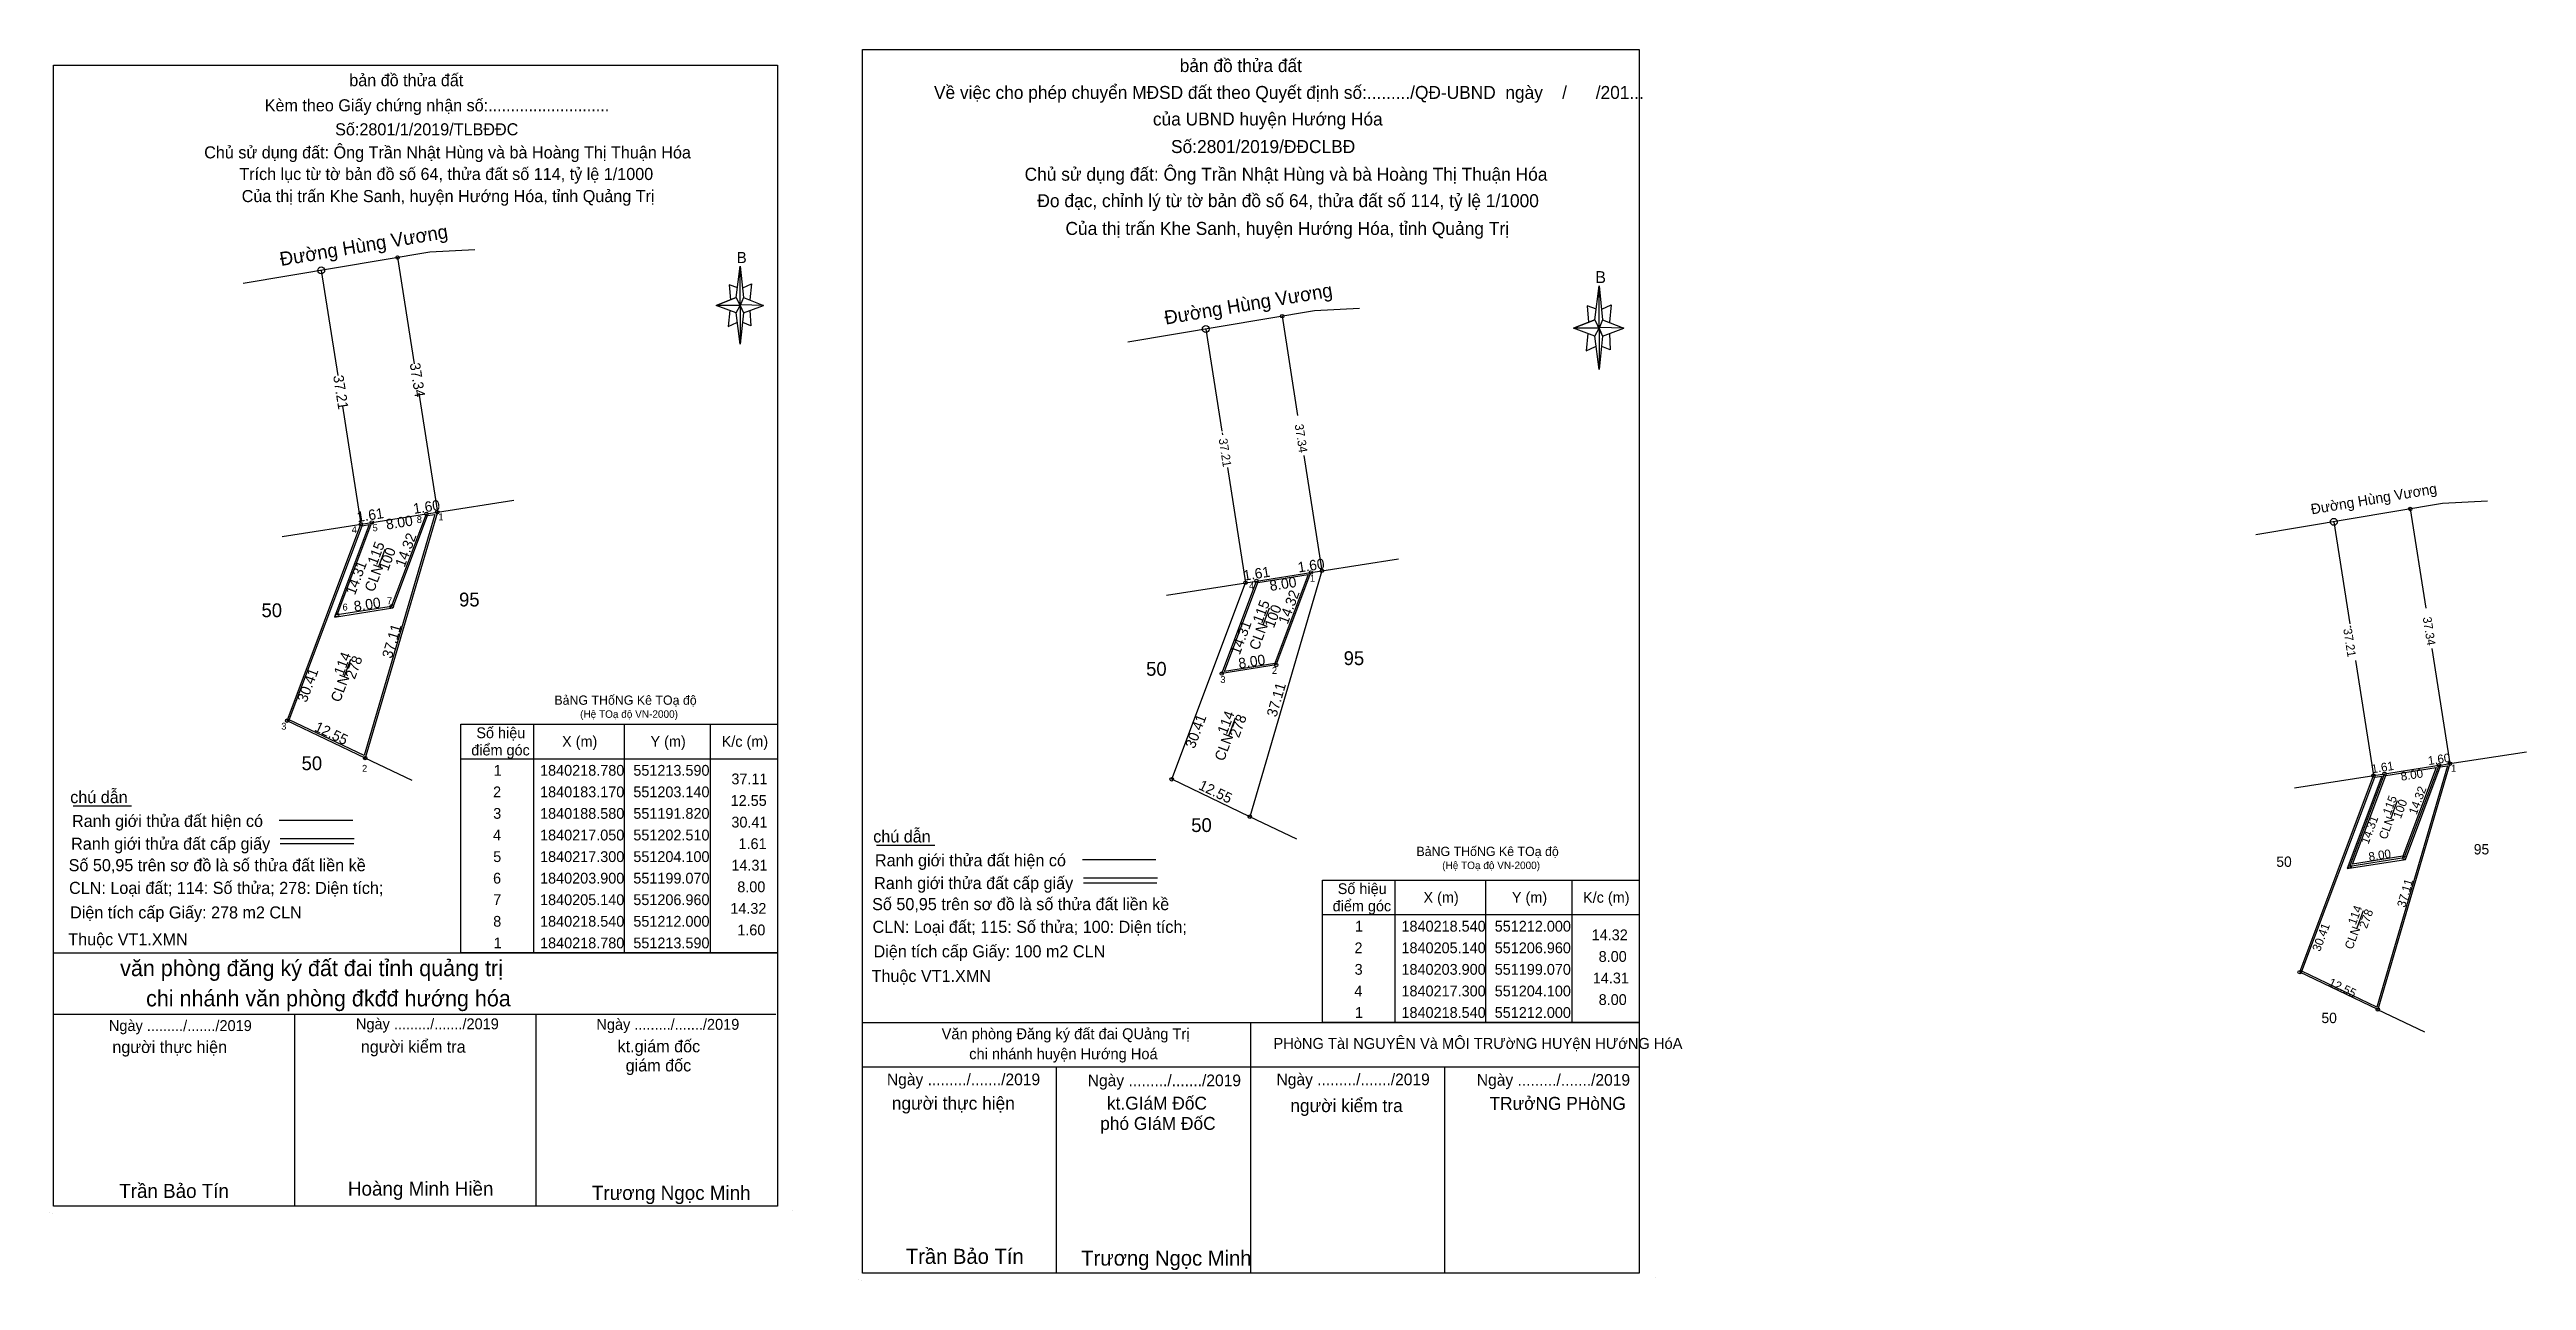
# Model space of a CAD drawing. Extents: x 550866 to 551225, y 1840144 to 1840322.
import ezdxf

# ---------------------------------------------------------------- set-up
doc = ezdxf.new("R2010")
doc.units = 0
for name, color, linetype in [('Level 1', 7, 'Continuous'), ('Level 10', 7, 'Continuous'), ('Level 17', 7, 'Continuous'), ('Level 2', 7, 'Continuous'), ('Level 3', 7, 'Continuous'), ('Level 5', 7, 'Continuous'), ('Level 6', 7, 'Continuous'), ('Level 63', 7, 'Continuous')]:
    doc.layers.add(name, color=color, linetype=linetype)

msp = doc.modelspace()

# ---------------------------------------------------------------- linework, layer by layer
at = {"layer": 'Level 1'}
for points in [[(550921.65, 1840254.89), (550911.39, 1840219.94), (550900.54, 1840225.13), (550911.1, 1840253.25), (550912.13, 1840253.41), (550907.1, 1840240.01), (550915.55, 1840241.34), (550920.59, 1840254.73)], [(551213.24, 1840218.47), (551202.98, 1840183.52), (551192.13, 1840188.71), (551202.69, 1840216.83), (551203.72, 1840216.99), (551198.69, 1840203.59), (551207.14, 1840204.92), (551212.18, 1840218.31)]]:
    msp.add_lwpolyline(points, close=True, dxfattribs=at)
at = {"layer": 'Level 10'}
for p, q in [((550916.24, 1840292.09), (550918.64, 1840276.69)), ((551044.4, 1840283.6), (551046.64, 1840269.23)), ((550919.3, 1840272.46), (550922, 1840255.2)), ((551047.55, 1840263.4), (551050.16, 1840246.71)), ((551207.83, 1840255.67), (551210.07, 1840241.3)), ((550915.37, 1840241.56), (550907.48, 1840240.32)), ((551210.98, 1840235.47), (551213.59, 1840218.78)), ((551043.53, 1840233.07), (551035.64, 1840231.83)), ((550911.55, 1840219.59), (550900.23, 1840225)), ((551039.71, 1840211.1), (551028.39, 1840216.51)), ((551206.96, 1840205.14), (551199.07, 1840203.9)), ((551203.14, 1840183.17), (551191.82, 1840188.58))]:
    msp.add_line(p, q, dxfattribs=at)
for centre in [(550916.24, 1840292.09), (551044.4, 1840283.6), (551207.83, 1840255.67), (550910.92, 1840253.47), (550912.51, 1840253.72), (550920.41, 1840254.96), (550922, 1840255.2), (551039.08, 1840244.98), (551040.67, 1840245.23), (551048.57, 1840246.47), (551050.16, 1840246.71), (550915.37, 1840241.56), (550907.48, 1840240.32), (551035.64, 1840231.83), (551043.53, 1840233.07), (550900.23, 1840225), (550911.55, 1840219.59), (551028.39, 1840216.51), (551202.51, 1840217.05), (551204.1, 1840217.3), (551212, 1840218.54), (551213.59, 1840218.78), (551039.71, 1840211.1), (551206.96, 1840205.14), (551199.07, 1840203.9), (551191.82, 1840188.58), (551203.14, 1840183.17)]:
    msp.add_circle(centre, 0.25, dxfattribs=at)
at = {"layer": 'Level 17'}
for p, q in [((550869.22, 1840212.65), (550877.69, 1840212.65)), ((550985.6, 1840206.96), (550994.06, 1840206.96))]:
    msp.add_line(p, q, dxfattribs=at)
at = {"layer": 'Level 2'}
for p, q in [((551060.72, 1840201.92), (551060.72, 1840181.3)), ((551073.85, 1840201.92), (551073.85, 1840181.3)), ((551086.35, 1840201.92), (551086.35, 1840181.3)), ((551050.22, 1840196.92), (551096.1, 1840196.92))]:
    msp.add_line(p, q, dxfattribs=at)
for points in [[(551048.18, 1840246.16), (551043.35, 1840233.29), (551036.02, 1840232.14), (551040.85, 1840245.01)], [(551211.61, 1840218.23), (551206.78, 1840205.36), (551199.45, 1840204.21), (551204.28, 1840217.08)], [(551050.22, 1840201.92), (551096.1, 1840201.92), (551096.1, 1840181.3), (551050.22, 1840181.3)]]:
    msp.add_lwpolyline(points, close=True, dxfattribs=at)
at = {"layer": 'Level 3'}
for p, q in [((550920.92, 1840292.87), (550893.88, 1840288.34)), ((550927.43, 1840293.22), (550920.92, 1840292.87)), ((550905.17, 1840290.23), (550907.56, 1840275.02)), ((551049.08, 1840284.38), (551022.04, 1840279.85)), ((551055.59, 1840284.73), (551049.08, 1840284.38)), ((551033.33, 1840281.74), (551035.65, 1840266.96)), ((550908.25, 1840270.54), (550910.92, 1840253.47)), ((551035.69, 1840266.69), (551035.73, 1840266.41)), ((551036.47, 1840261.67), (551039.08, 1840244.98)), ((550922, 1840255.2), (550933.08, 1840256.93)), ((551212.51, 1840256.45), (551185.47, 1840251.92)), ((551219.02, 1840256.8), (551212.51, 1840256.45)), ((550899.49, 1840251.68), (550912.51, 1840253.71)), ((550900.23, 1840225), (550910.92, 1840253.47)), ((550907.48, 1840240.32), (550912.51, 1840253.72)), ((550922, 1840255.2), (550911.55, 1840219.59)), ((550912.51, 1840253.72), (550920.41, 1840254.96)), ((550915.37, 1840241.56), (550920.41, 1840254.96)), ((550920.41, 1840254.95), (550922, 1840255.2)), ((551196.76, 1840253.81), (551199.08, 1840239.03)), ((550913.5, 1840247.36), (550914.42, 1840249.84)), ((551050.16, 1840246.71), (551061.24, 1840248.44)), ((551027.65, 1840243.19), (551040.67, 1840245.22)), ((551028.39, 1840216.51), (551039.08, 1840244.98)), ((551035.64, 1840231.83), (551040.67, 1840245.23)), ((551050.16, 1840246.71), (551039.71, 1840211.1)), ((551040.67, 1840245.23), (551048.57, 1840246.47)), ((551043.53, 1840233.07), (551048.57, 1840246.47)), ((551048.57, 1840246.46), (551050.16, 1840246.71)), ((551041.66, 1840238.87), (551042.58, 1840241.35)), ((551199.12, 1840238.76), (551199.16, 1840238.48)), ((550908.56, 1840231.43), (550909.48, 1840233.91)), ((551199.9, 1840233.74), (551202.51, 1840217.05)), ((551036.68, 1840222.82), (551037.64, 1840225.42)), ((551213.59, 1840218.78), (551224.67, 1840220.51)), ((550911.51, 1840219.61), (550918.32, 1840216.37)), ((551191.08, 1840215.26), (551204.1, 1840217.29)), ((551191.82, 1840188.58), (551202.51, 1840217.05)), ((551199.07, 1840203.9), (551204.1, 1840217.3)), ((551213.59, 1840218.78), (551203.14, 1840183.17)), ((551204.1, 1840217.3), (551212, 1840218.54)), ((551206.96, 1840205.14), (551212, 1840218.54)), ((551212, 1840218.53), (551213.59, 1840218.78)), ((551205.09, 1840210.94), (551206.01, 1840213.42)), ((551039.67, 1840211.12), (551046.48, 1840207.88)), ((551200.15, 1840195.01), (551201.07, 1840197.49)), ((551203.1, 1840183.19), (551209.91, 1840179.95))]:
    msp.add_line(p, q, dxfattribs=at)
for centre in [(550905.17, 1840290.23), (551033.33, 1840281.74), (551196.76, 1840253.81)]:
    msp.add_circle(centre, 0.5, dxfattribs=at)
at = {"layer": 'Level 5'}
for p, q in [((550965.54, 1840287.7), (550964.26, 1840288.16)), ((550964.26, 1840288.16), (550964.48, 1840285.96)), ((550965.31, 1840286.3), (550965.88, 1840290.85)), ((550966.25, 1840287.7), (550967.52, 1840288.29)), ((550967.52, 1840288.29), (550967.28, 1840285.96)), ((551089.69, 1840283.09), (551090.3, 1840287.97)), ((550965.31, 1840286.3), (550962.4, 1840285.15)), ((550962.4, 1840285.15), (550965.31, 1840286.3)), ((550965.31, 1840284.1), (550962.4, 1840285.15)), ((550965.88, 1840285.15), (550962.4, 1840285.15)), ((550964.39, 1840284.43), (550964.14, 1840282.1)), ((550965.88, 1840285.15), (550965.31, 1840286.3)), ((550965.31, 1840286.3), (550966.34, 1840284.1)), ((550969.26, 1840285.15), (550965.88, 1840285.26)), ((550965.88, 1840285.26), (550965.88, 1840285.15)), ((550965.88, 1840285.15), (550966.34, 1840284.1)), ((550966.34, 1840286.3), (550969.26, 1840285.15)), ((550966.34, 1840284.1), (550969.26, 1840285.15)), ((550966.34, 1840284.1), (550969.26, 1840285.15)), ((550967.28, 1840284.43), (550967.4, 1840282.22)), ((551089.94, 1840284.59), (551088.56, 1840285.09)), ((551088.56, 1840285.09), (551088.8, 1840282.72)), ((551090.7, 1840284.59), (551092.06, 1840285.22)), ((551092.06, 1840285.22), (551091.8, 1840282.72)), ((550964.14, 1840282.1), (550965.41, 1840282.7)), ((550966.34, 1840284.1), (550965.88, 1840279.56)), ((550967.4, 1840282.22), (550966.25, 1840282.7)), ((551089.69, 1840283.09), (551086.58, 1840281.86)), ((551086.58, 1840281.86), (551089.69, 1840283.09)), ((551089.69, 1840280.72), (551086.58, 1840281.86)), ((551090.3, 1840281.86), (551086.58, 1840281.86)), ((551088.7, 1840281.09), (551088.44, 1840278.59)), ((551090.3, 1840281.86), (551089.69, 1840283.09)), ((551089.69, 1840283.09), (551090.79, 1840280.72)), ((551093.92, 1840281.86), (551090.3, 1840281.97)), ((551090.3, 1840281.97), (551090.3, 1840281.86)), ((551090.3, 1840281.86), (551090.79, 1840280.72)), ((551090.79, 1840283.09), (551093.92, 1840281.86)), ((551090.79, 1840280.72), (551093.92, 1840281.86)), ((551090.79, 1840280.72), (551093.92, 1840281.86)), ((551091.8, 1840281.09), (551091.94, 1840278.72)), ((551088.44, 1840278.59), (551089.8, 1840279.22)), ((551090.79, 1840280.72), (551090.3, 1840275.86)), ((551091.94, 1840278.72), (551090.7, 1840279.22)), ((550866.38, 1840191.37), (550971.29, 1840191.37)), ((550866.38, 1840182.51), (550971.05, 1840182.51)), ((550866.38, 1840182.51), (550971.05, 1840182.51)), ((550866.38, 1840182.51), (550971.05, 1840182.51)), ((550866.38, 1840154.66), (550866.38, 1840182.51)), ((550901.35, 1840154.66), (550901.35, 1840182.51)), ((550936.31, 1840154.66), (550936.31, 1840182.51)), ((550983.6, 1840181.3), (551096.1, 1840181.3)), ((551039.85, 1840144.97), (551039.85, 1840181.3)), ((550983.6, 1840174.85), (551096.1, 1840174.85)), ((550983.6, 1840174.85), (551095.85, 1840174.85)), ((550983.6, 1840174.85), (551095.85, 1840174.85)), ((550983.6, 1840144.97), (550983.6, 1840174.85)), ((550983.6, 1840144.97), (550983.6, 1840174.85)), ((551011.72, 1840144.97), (551011.72, 1840174.85)), ((551067.98, 1840144.97), (551067.98, 1840174.85)), ((550865.81, 1840153.76), (550865.81, 1840153.76)), ((550865.81, 1840153.76), (550865.81, 1840153.76)), ((550865.81, 1840153.76), (550865.81, 1840153.76)), ((550866.29, 1840153.67), (550866.29, 1840153.67)), ((550866.29, 1840153.67), (550866.29, 1840153.67)), ((550866.29, 1840153.67), (550866.29, 1840153.67)), ((550971.29, 1840154.66), (550866.38, 1840154.66)), ((551096.1, 1840144.97), (550983.6, 1840144.97)), ((550983.01, 1840144.01), (550983.01, 1840144.01)), ((550983.01, 1840144.01), (550983.01, 1840144.01)), ((550983.01, 1840144.01), (550983.01, 1840144.01)), ((550983.51, 1840143.92), (550983.51, 1840143.92)), ((550983.51, 1840143.92), (550983.51, 1840143.92)), ((550983.51, 1840143.92), (550983.51, 1840143.92))]:
    msp.add_line(p, q, dxfattribs=at)
for points in [[(550983.6, 1840322.22), (551096.1, 1840322.22), (551096.1, 1840144.97), (550983.6, 1840144.97)], [(550866.38, 1840319.95), (550971.29, 1840319.95), (550971.29, 1840154.66), (550866.38, 1840154.66)], [(550965.88, 1840290.85), (550966.34, 1840286.3), (550965.88, 1840285.15)], [(551090.3, 1840287.97), (551090.79, 1840283.09), (551090.3, 1840281.86)], [(550965.88, 1840285.15), (550965.88, 1840279.56), (550965.31, 1840284.1)], [(551090.3, 1840281.86), (551090.3, 1840275.86), (551089.69, 1840280.72)]]:
    msp.add_lwpolyline(points, close=True, dxfattribs=at)
at = {"layer": 'Level 6'}
for p, q in [((550899.08, 1840210.61), (550909.74, 1840210.61)), ((550899.24, 1840207.92), (550909.96, 1840207.92)), ((550899.24, 1840207.21), (550909.89, 1840207.21)), ((551015.45, 1840204.92), (551026.11, 1840204.92)), ((551015.61, 1840202.23), (551026.34, 1840202.23)), ((551015.61, 1840201.52), (551026.26, 1840201.52)), ((550983.6, 1840181.3), (551096.1, 1840181.3)), ((550973.49, 1840154.07), (550973.49, 1840154.07)), ((550973.49, 1840154.07), (550973.49, 1840154.07)), ((550973.49, 1840154.07), (550973.49, 1840154.07)), ((551098.48, 1840144.35), (551098.48, 1840144.35)), ((551098.48, 1840144.35), (551098.48, 1840144.35)), ((551098.48, 1840144.35), (551098.48, 1840144.35)), ((551098.48, 1840144.35), (551098.48, 1840144.35)), ((551098.48, 1840144.35), (551098.48, 1840144.35)), ((551098.48, 1840144.35), (551098.48, 1840144.35))]:
    msp.add_line(p, q, dxfattribs=at)
at = {"layer": 'Level 63'}
for p, q in [((550935.91, 1840224.5), (550935.91, 1840191.37)), ((550949.04, 1840224.5), (550949.04, 1840191.37)), ((550961.54, 1840224.5), (550961.54, 1840191.37)), ((550925.41, 1840219.5), (550971.29, 1840219.5))]:
    msp.add_line(p, q, dxfattribs=at)
msp.add_lwpolyline([(550925.41, 1840224.5), (550971.29, 1840224.5), (550971.29, 1840191.37), (550925.41, 1840191.37)], close=True, dxfattribs=at)

# ---------------------------------------------------------------- texts
at = {"layer": 'Level 2'}
for s, height, p in [(' 4', 1, (550909.21, 1840252.18)), (' 5', 1, (550912.24, 1840252.45)), (' 8', 1, (550918.64, 1840253.63)), (' 1', 1, (550921.78, 1840254.03)), (' 4', 1, (551039.23, 1840244.04)), (' 1', 1, (551048.06, 1840245.14)), (' 6', 1, (550907.89, 1840240.96)), (' 7', 1, (550914.33, 1840241.87)), (' 3', 1, (551035.07, 1840230.47)), (' 2', 1, (551042.54, 1840231.79)), ('BảNG THốNG Kê TOạ độ ', 1.3405, (550938.95, 1840227.31)), (' 3', 1, (550899.01, 1840223.7)), ('(Hệ TOạ độ VN-2000)', 1.084, (550942.68, 1840225.42)), (' 2', 1, (550910.72, 1840217.6)), (' 1', 1, (551213.37, 1840217.61)), ('BảNG THốNG Kê TOạ độ ', 1.3405, (551063.85, 1840205.4)), ('(Hệ TOạ độ VN-2000)', 1.084, (551067.58, 1840203.51)), ('điểm góc', 1.562, (551051.71, 1840197.39)), ('Số hiệu', 1.562, (551052.45, 1840199.89)), ('X (m)', 1.562, (551064.87, 1840198.63)), ('Y (m)', 1.562, (551077.68, 1840198.63)), ('K/c (m)', 1.562, (551087.99, 1840198.63)), (' 1', 1.562, (551054.37, 1840194.45)), ('1840218.540', 1.5625, (551061.68, 1840194.45)), ('551212.000', 1.562, (551075.19, 1840194.45)), ('14.32', 1.562, (551089.24, 1840193.2)), (' 2', 1.562, (551054.29, 1840191.32)), ('1840205.140', 1.5625, (551061.68, 1840191.32)), ('551206.960', 1.562, (551075.19, 1840191.32)), ('8.00', 1.562, (551090.25, 1840190.07)), (' 3', 1.562, (551054.31, 1840188.2)), ('1840203.900', 1.5625, (551061.68, 1840188.2)), ('551199.070', 1.562, (551075.19, 1840188.2)), ('14.31', 1.562, (551089.4, 1840186.95)), (' 4', 1.562, (551054.28, 1840185.07)), ('1840217.300', 1.5625, (551061.68, 1840185.07)), ('551204.100', 1.562, (551075.19, 1840185.07)), ('8.00', 1.562, (551090.25, 1840183.82)), (' 1', 1.562, (551054.37, 1840181.95)), ('1840218.540', 1.5625, (551061.68, 1840181.95)), ('551212.000', 1.562, (551075.19, 1840181.95))]:
    msp.add_text(s, height=height, dxfattribs=at).set_placement(p)
for s, height, rotation, p in [('8.00', 1.5, 8.9205, (550914.67, 1840252.68)), ('14.31', 1.5, 69.4252, (550910.05, 1840243.1)), ('8.00', 1.5, 8.9205, (551042.7, 1840243.79)), ('8.00', 1.5, 8.9316, (550910.02, 1840240.8)), ('14.31', 1.5, 69.4252, (551038.23, 1840234.44)), ('8.00', 1.5, 8.9316, (551038.18, 1840232.54)), ('8.00', 1.25, 8.9205, (551206.55, 1840216.3)), ('14.31', 1.25, 69.4252, (551201.77, 1840207.02)), ('8.00', 1.25, 8.9316, (551201.9, 1840204.66))]:
    msp.add_text(s, height=height, rotation=rotation, dxfattribs=at).set_placement(p)
at = {"layer": 'Level 3'}
for s, height, rotation, p in [('Đường Hùng Vương', 2, 9.5152, (550899.35, 1840290.86)), ('Đường Hùng Vương', 2, 9.5152, (551027.51, 1840282.37)), ('37.21', 1.5, 278.8902, (550906.89, 1840274.94)), ('37.34', 1.5, 278.8802, (550917.99, 1840276.73)), ('37.34', 1.25, 278.8802, (551046.21, 1840267.88)), ('37.21', 1.25, 278.8902, (551035.19, 1840265.81)), ('Đường Hùng Vương', 1.5, 9.5152, (551193.57, 1840254.88)), ('115', 1.5, 69.5184, (550913.23, 1840247.45)), ('100', 1.5, 69.5184, (550914.85, 1840246.6)), ('CLN', 1.5, 69.5184, (550912.8, 1840243.54)), ('115', 1.5, 69.5184, (551041.47, 1840238.98)), ('100', 1.5, 69.5184, (551043.18, 1840238.31)), ('CLN', 1.5, 69.5184, (551040.96, 1840235.11)), ('37.21', 1.25, 278.8902, (551198.12, 1840238.28)), ('37.34', 1.25, 278.8802, (551209.64, 1840239.95)), ('114', 1.5, 69.5184, (550908.36, 1840231.44)), ('278', 1.5, 69.5184, (550910.02, 1840230.91)), ('CLN', 1.5, 69.5184, (550907.89, 1840227.57)), ('114', 1.5, 69.5184, (551036.36, 1840222.93)), ('278', 1.5, 69.5184, (551038.12, 1840222.42)), ('CLN', 1.5, 69.5184, (551035.95, 1840219.04)), ('115', 1.25, 69.5184, (551204.97, 1840211.25)), ('100', 1.25, 69.5184, (551206.46, 1840210.71)), ('CLN', 1.25, 69.5184, (551204.39, 1840207.7)), ('CLN', 1.25, 69.5184, (551199.45, 1840191.77)), ('114', 1.25, 69.5184, (551199.93, 1840195.33)), ('278', 1.25, 69.5184, (551201.53, 1840194.8))]:
    msp.add_text(s, height=height, rotation=rotation, dxfattribs=at).set_placement(p)
for s, height, p in [('50', 2, (550896.52, 1840240)), ('95', 2, (550925.14, 1840241.55)), ('95', 2, (551053.3, 1840233.06)), ('50', 2, (551024.68, 1840231.51)), ('50', 2, (550902.33, 1840217.84)), ('50', 2, (551031.22, 1840208.88)), ('95', 1.5, (551217.04, 1840205.63)), ('50', 1.5, (551188.43, 1840203.83)), ('50', 1.5, (551194.97, 1840181.2))]:
    msp.add_text(s, height=height, dxfattribs=at).set_placement(p)
at = {"layer": 'Level 5'}
for s, height, p in [('bản đồ thửa đất', 1.875, (551029.55, 1840318.96)), ('bản đồ thửa đất', 1.7485, (550909.24, 1840316.91)), ('Về việc cho phép chuyển MĐSD đất theo Quyết định số:........./QĐ-UBND  ngày    /      /201...', 1.875, (550993.95, 1840315.07)), ('Kèm theo Giấy chứng nhận số:...........................', 1.7485, (550896.99, 1840313.27)), ('của UBND huyện Hướng Hóa', 1.875, (551025.67, 1840311.22)), ('Số:2801/1/2019/TLBĐĐC', 1.75, (550907.19, 1840309.79)), ('Chủ sử dụng đất: Ông Trần Nhật Hùng và bà Hoàng Thị Thuận Hóa', 1.75, (550888.22, 1840306.45)), ('Số:2801/2019/ĐĐCLBĐ', 1.88, (551028.29, 1840307.23)), ('Trích lục từ tờ bản đồ số 64, thửa đất số 114, tỷ lệ 1/1000 ', 1.75, (550893.31, 1840303.32)), ('Chủ sử dụng đất: Ông Trần Nhật Hùng và bà Hoàng Thị Thuận Hóa', 1.88, (551007.08, 1840303.22)), ('Của thị trấn Khe Sanh, huyện Hướng Hóa, tỉnh Quảng Trị', 1.75, (550893.65, 1840300.12)), ('Đo đạc, chỉnh lý từ tờ bản đồ số 64, thửa đất số 114, tỷ lệ 1/1000 ', 1.88, (551008.93, 1840299.39)), ('Của thị trấn Khe Sanh, huyện Hướng Hóa, tỉnh Quảng Trị', 1.88, (551013, 1840295.37)), ('B', 1.61, (550965.38, 1840291.29)), ('B', 1.72, (551089.77, 1840288.4)), ('văn phòng đăng ký đất đai tỉnh quảng trị', 2.3312, (550876.04, 1840188)), ('chi nhánh văn phòng đkđđ hướng hóa', 2.3312, (550879.8, 1840183.62)), ('Ngày ........./......./2019', 1.5736, (550874.41, 1840180.05)), ('Ngày ........./......./2019', 1.5736, (550910.2, 1840180.3)), ('Ngày ........./......./2019', 1.5736, (550945.04, 1840180.23)), ('người thực hiện', 1.7485, (550874.91, 1840176.87)), ('người kiểm tra', 1.7485, (550910.91, 1840176.91)), ('kt.giám đốc', 1.75, (550948.11, 1840176.97)), ('giám đốc', 1.75, (550949.28, 1840174.2)), ('Ngày ........./......./2019', 1.6875, (550987.13, 1840172.2)), ('Ngày ........./......./2019', 1.6875, (551016.23, 1840172.06)), ('Ngày ........./......./2019', 1.6875, (551043.58, 1840172.2)), ('Ngày ........./......./2019', 1.6875, (551072.6, 1840172.13)), ('người thực hiện', 1.875, (550987.84, 1840168.66)), ('kt.GIáM ĐốC', 1.875, (551019.01, 1840168.66)), ('người kiểm tra', 1.875, (551045.58, 1840168.31)), ('TRưởNG PHòNG', 1.875, (551074.43, 1840168.63)), ('phó GIáM ĐốC', 1.875, (551018.03, 1840165.73)), ('Trần Bảo Tín', 2.0359, (550875.91, 1840155.87)), ('Hoàng Minh Hiền', 2.04, (550909.04, 1840156.2)), ('Trương Ngọc Minh', 2.0375, (550944.39, 1840155.59)), ('Trần Bảo Tín', 2.1875, (550989.87, 1840146.32)), ('Trương Ngọc Minh', 2.1875, (551015.27, 1840146.07))]:
    msp.add_text(s, height=height, dxfattribs=at).set_placement(p)
at = {"layer": 'Level 6'}
for s, height, p in [('chú dẫn', 1.748, (550868.81, 1840213.06)), ('Ranh giới thửa đất hiện có ', 1.7485, (550869.07, 1840209.61)), ('chú dẫn', 1.748, (550985.15, 1840207.36)), ('Ranh giới thửa đất cấp giấy', 1.7485, (550868.94, 1840206.31)), ('Ranh giới thửa đất hiện có ', 1.7485, (550985.4, 1840203.91)), ('Số 50,95 trên sơ đồ là số thửa đất liền kề', 1.75, (550868.58, 1840203.2)), ('CLN: Loại đất; 114: Số thửa; 278: Diện tích;', 1.75, (550868.64, 1840199.91)), ('Ranh giới thửa đất cấp giấy', 1.7485, (550985.28, 1840200.61)), ('Diện tích cấp Giấy: 278 m2 CLN', 1.75, (550868.79, 1840196.36)), ('Số 50,95 trên sơ đồ là số thửa đất liền kề', 1.75, (550984.99, 1840197.56)), ('CLN: Loại đất; 115: Số thửa; 100: Diện tích;', 1.75, (550985.05, 1840194.27)), ('Thuộc VT1.XMN', 1.75, (550868.53, 1840192.47)), ('Diện tích cấp Giấy: 100 m2 CLN', 1.75, (550985.2, 1840190.72)), ('Thuộc VT1.XMN', 1.75, (550984.91, 1840187.15)), (' Văn phòng Đăng ký đất đai QUảng Trị', 1.5841, (550994.47, 1840178.86)), ('chi nhánh huyện Hướng Hoá', 1.5841, (550999.05, 1840175.96)), ('PHòNG TàI NGUYÊN Và MÔI TRƯờNG HUYệN HƯớNG HóA', 1.5875, (551043.13, 1840177.46))]:
    msp.add_text(s, height=height, dxfattribs=at).set_placement(p)
at = {"layer": 'Level 63'}
for s, height, rotation, p in [('1.61', 1.5, 8.9356, (550910.46, 1840253.76)), ('1.60', 1.5, 8.5836, (550918.61, 1840254.95)), ('14.32', 1.5, 69.3877, (550917.24, 1840247.13)), ('1.60', 1.5, 8.5836, (551046.77, 1840246.46)), ('1.61', 1.5, 8.9356, (551038.88, 1840245.27)), ('14.32', 1.5, 69.3877, (551045.18, 1840238.87)), ('37.11', 1.5, 73.6453, (550915.39, 1840233.92)), ('30.41', 1.5, 69.4197, (550903.03, 1840227.54)), ('37.11', 1.5, 73.6453, (551043.55, 1840225.43)), ('12.55', 1.5, 334.4562, (550904.06, 1840223.59)), ('30.41', 1.5, 69.4197, (551031.69, 1840220.86)), ('1.60', 1.25, 8.5836, (551210.49, 1840218.57)), ('12.55', 1.5, 334.4562, (551032.16, 1840215.13)), ('1.61', 1.25, 8.9356, (551202.31, 1840217.38)), ('14.32', 1.25, 69.3877, (551208.74, 1840211.29)), ('37.11', 1.25, 73.6453, (551207.08, 1840197.85)), ('30.41', 1.25, 69.4197, (551194.75, 1840191.46)), ('12.55', 1.25, 334.4562, (551195.86, 1840186.65))]:
    msp.add_text(s, height=height, rotation=rotation, dxfattribs=at).set_placement(p)
for s, height, p in [('Số hiệu', 1.562, (550927.65, 1840222.47)), ('điểm góc', 1.562, (550926.91, 1840219.97)), ('X (m)', 1.562, (550940.07, 1840221.22)), ('Y (m)', 1.562, (550952.88, 1840221.22)), ('K/c (m)', 1.562, (550963.19, 1840221.22)), (' 1', 1.562, (550929.57, 1840217.03)), ('1840218.780', 1.5625, (550936.88, 1840217.03)), ('551213.590', 1.562, (550950.39, 1840217.03)), ('37.11', 1.562, (550964.6, 1840215.79)), (' 2', 1.562, (550929.49, 1840213.91)), ('1840183.170', 1.5625, (550936.88, 1840213.91)), ('551203.140', 1.562, (550950.39, 1840213.91)), ('12.55', 1.562, (550964.49, 1840212.66)), (' 4', 1.562, (550929.48, 1840207.66)), (' 3', 1.562, (550929.51, 1840210.79)), ('1840188.580', 1.5625, (550936.88, 1840210.79)), ('1840217.050', 1.5625, (550936.88, 1840207.66)), ('551191.820', 1.562, (550950.39, 1840210.79)), ('551202.510', 1.562, (550950.39, 1840207.66)), ('30.41', 1.562, (550964.6, 1840209.53)), (' 5', 1.562, (550929.51, 1840204.53)), ('1840217.300', 1.5625, (550936.88, 1840204.53)), ('551204.100', 1.562, (550950.39, 1840204.53)), ('1.61', 1.562, (550965.63, 1840206.41)), (' 6', 1.562, (550929.49, 1840201.41)), ('1840203.900', 1.5625, (550936.88, 1840201.41)), ('551199.070', 1.562, (550950.39, 1840201.41)), ('14.31', 1.562, (550964.6, 1840203.29)), (' 7', 1.562, (550929.51, 1840198.29)), ('1840205.140', 1.5625, (550936.88, 1840198.29)), ('551206.960', 1.562, (550950.39, 1840198.29)), ('14.32', 1.562, (550964.44, 1840197.03)), ('8.00', 1.562, (550965.45, 1840200.16)), (' 8', 1.562, (550929.51, 1840195.16)), ('1840218.540', 1.5625, (550936.88, 1840195.16)), ('551212.000', 1.562, (550950.39, 1840195.16)), ('1.60', 1.562, (550965.45, 1840193.91)), (' 1', 1.562, (550929.57, 1840192.03)), ('1840218.780', 1.5625, (550936.88, 1840192.03)), ('551213.590', 1.562, (550950.39, 1840192.03))]:
    msp.add_text(s, height=height, dxfattribs=at).set_placement(p)

doc.saveas('drawing.dxf')
